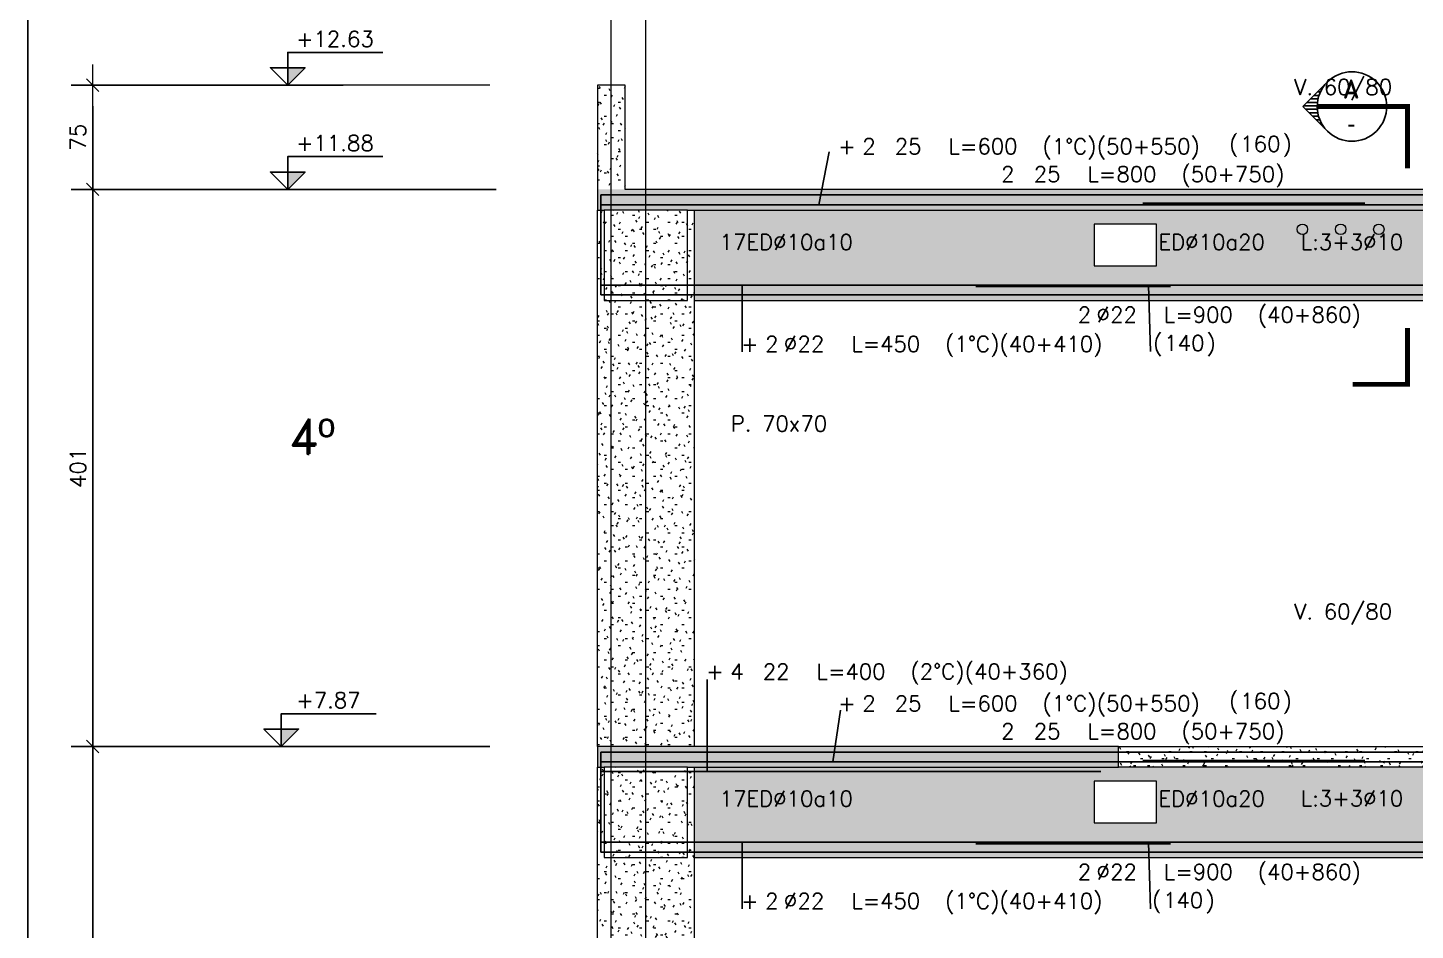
# Model space of a CAD drawing. Extents: x -3544 to 11711, y -11366 to 8565.
# Drawn here: x -58 to 941, y 2887 to 3537 of the extents above; entities that cross this region are included whole.
import ezdxf
from ezdxf.enums import TextEntityAlignment as Align

# ---------------------------------------------------------------- set-up
doc = ezdxf.new("R2010")
doc.units = 0
doc.header["$LTSCALE"] = 30
doc.header["$MEASUREMENT"] = 0
doc.linetypes.add('EJE2$0$RLE-PROYECCION', pattern=[0.71438, 0.47625, -0.23813])
doc.layers.get('0').update_dxf_attribs({"linetype": 'CONTINUOUS'})
doc.layers.add('EJE2$0$RLA-ACHURADO', color=30, linetype='EJE2$0$RLE-PROYECCION', lineweight=15, transparency=0.7)
for name, color, linetype, lineweight in [('EJE2$0$RLA-CONTORNO', 30, 'CONTINUOUS', 15), ('EJE2$0$RLA-COTAS', 7, 'CONTINUOUS', 9), ('EJE2$0$RLA-EJES', 1, 'CONTINUOUS', 9), ('EJE2$0$RLA-SELLO', 3, 'CONTINUOUS', 9), ('EJE2$0$RLA-TEXTOS-1', 9, 'CONTINUOUS', 9)]:
    doc.layers.add(name, color=color, linetype=linetype, lineweight=lineweight)
for name, color, linetype in [('EJE2$0$RLA-CORTES', 5, 'CONTINUOUS'), ('EJE2$0$RLA-FE', 7, 'CONTINUOUS'), ('EJE2$0$RLA-TEXTOS-FE', 9, 'CONTINUOUS'), ('EJE2$0$RLA-TEXTOS2', 6, 'CONTINUOUS'), ('RLA-FORMATO', 7, 'CONTINUOUS')]:
    doc.layers.add(name, color=color, linetype=linetype)
doc.styles.add('EJE2$0$RomanD', font='romand.shx', dxfattribs={"height": 31.5})
doc.styles.add('EJE2$0$RomanS', font='romans.shx', dxfattribs={"height": 11.25})
doc.styles.add('EJE2$0$Standard', font='txt')
doc.dimstyles.new('EJE2$0$ING-50', dxfattribs={"dimscale": 50, "dimtxt": 0.27, "dimasz": 0.3, "dimexe": 0, "dimexo": 0, "dimgap": 0.1, "dimtad": 1, "dimdec": 1, "dimzin": 12, "dimdsep": 46, "dimtxsty": 'EJE2$0$RomanS', "dimblk": 'EJE2$0$TICK1', "dimblk1": 'EJE2$0$TICK1', "dimblk2": 'EJE2$0$TICK1', "dimcen": 0.09, "dimclrd": 2, "dimclre": 1, "dimclrt": 3, "dimadec": 0, "dimazin": 0, "dimtfac": 1, "dimtdec": 0, "dimtix": 1, "dimtmove": 2, "dimatfit": 3, "dimldrblk": 'EJE2$0$TICK1', "dimfxl": 0, "dimfxlon": 1, "dimtolj": 1, "dimtzin": 0, "dimarcsym": 0})
pattern_1 = [(0, (-1898.762, -1266.802), (20.32, 5.08), [1.676, -13.564, 1.676, -13.564, -81.28]), (0, (-1898.762, -1266.802), (20.32, 5.08), [-30.48, 1.676, -28.804, 1.676, -13.564, -35.56]), (0, (-1898.762, -1266.802), (20.32, 5.08), [-76.2, 1.676, -8.484, 1.676, -23.724]), (120, (-1891.142, -1264.262), (-14.559409, 15.057636), [1.676, -13.564, 1.676, -13.564, -81.28]), (120, (-1891.142, -1264.262), (-14.559409, 15.057636), [-30.48, 1.676, -28.804, 1.676, -13.564, -35.56]), (120, (-1891.142, -1264.262), (-14.559409, 15.057636), [-76.2, 1.676, -8.484, 1.676, -23.724]), (240, (-1888.602, -1254.102), (-5.760591, -20.137636), [1.676, -13.564, 1.676, -13.564, -81.28]), (240, (-1888.602, -1254.102), (-5.760591, -20.137636), [-30.48, 1.676, -28.804, 1.676, -13.564, -35.56]), (240, (-1888.602, -1254.102), (-5.760591, -20.137636), [-76.2, 1.676, -8.484, 1.676, -23.724])]

# ---------------------------------------------------------------- blocks, each defined once
blk = doc.blocks.new('EJE2$0$TICK1')
for points in [[(-1, 0), (1, 0)], [(-0.3, -0.3), (0.3, 0.3)]]:
    blk.add_lwpolyline(points)
blk = doc.blocks.new('EJE2$0$DIMBLOCK10-EJE 2')
at = {"layer": 'EJE2$0$RLA-COTAS', "color": 2, "lineweight": -2, "transparency": 16777216}
blk.add_line((-2792.71, 1248), (-2792.71, 1203), dxfattribs=at)
at = {"layer": 'EJE2$0$RLA-COTAS', "color": 2, "lineweight": -2, "transparency": 16777216, "xscale": 15, "yscale": 15, "zscale": 15}
for p, rotation in [((-2792.71, 1263), 90), ((-2792.71, 1188), 270)]:
    blk.add_blockref('EJE2$0$TICK1', p, dxfattribs=dict(at, rotation=rotation))
at = {"layer": 'EJE2$0$RLA-COTAS', "color": 3, "transparency": 16777216, "insert": (-2803.34, 1225.5), "char_height": 11.25, "attachment_point": 5, "rotation": 90, "style": 'EJE2$0$RomanS'}
blk.add_mtext('\\A1;75', dxfattribs=at)
blk = doc.blocks.new('EJE2$0$DIMBLOCK11-EJE 2')
at = {"layer": 'EJE2$0$RLA-COTAS', "color": 2, "lineweight": -2, "transparency": 16777216}
blk.add_line((-2792.71, 1173), (-2792.71, 802), dxfattribs=at)
at = {"layer": 'EJE2$0$RLA-COTAS', "color": 2, "lineweight": -2, "transparency": 16777216, "xscale": 15, "yscale": 15, "zscale": 15}
for p, rotation in [((-2792.71, 1188), 90), ((-2792.71, 787), 270)]:
    blk.add_blockref('EJE2$0$TICK1', p, dxfattribs=dict(at, rotation=rotation))
at = {"layer": 'EJE2$0$RLA-COTAS', "color": 3, "transparency": 16777216, "insert": (-2803.34, 987.5), "char_height": 11.25, "attachment_point": 5, "rotation": 90, "style": 'EJE2$0$RomanS'}
blk.add_mtext('\\A1;401', dxfattribs=at)
blk = doc.blocks.new('EJE2$0$DIMBLOCK12-EJE 2')
at = {"layer": 'EJE2$0$RLA-COTAS', "color": 2, "lineweight": -2, "transparency": 16777216}
blk.add_line((-2792.71, 772), (-2792.71, 406), dxfattribs=at)
at = {"layer": 'EJE2$0$RLA-COTAS', "color": 2, "lineweight": -2, "transparency": 16777216, "xscale": 15, "yscale": 15, "zscale": 15}
for p, rotation in [((-2792.71, 787), 90), ((-2792.71, 391), 270)]:
    blk.add_blockref('EJE2$0$TICK1', p, dxfattribs=dict(at, rotation=rotation))
at = {"layer": 'EJE2$0$RLA-COTAS', "color": 3, "transparency": 16777216, "insert": (-2803.34, 589), "char_height": 11.25, "attachment_point": 5, "rotation": 90, "style": 'EJE2$0$RomanS'}
blk.add_mtext('\\A1;396', dxfattribs=at)
blk = doc.blocks.new('EJE2$0$nivel-el')
blk.add_hatch(color=1).paths.add_polyline_path([(0, 0), (12.5, 12.5), (0, 12.5)])
at = {"color": 3}
blk.add_lwpolyline([(0, 0), (12.5, 12.5), (-12.5, 12.5), (0, 0), (0, 23.61), (68.35, 23.61)], dxfattribs=at)
blk.add_lwpolyline([(0, 0), (12.5, 12.5), (0, 12.5), (0, 0)])
at = {"color": 3, "style": 'EJE2$0$RomanS', "flags": 4}
blk.add_attdef('%%P0.00', text='', height=11.25, dxfattribs=at).set_placement((33.96, 27.67), align=Align.CENTER)
blk = doc.blocks.new('*U34')
at = {"layer": 'EJE2$0$RLA-FE'}
for p, q in [((0, -50), (0, 0)), ((0, 0), (668.21, 0)), ((668.21, 0), (718.21, 0)), ((718.21, 0), (750, 0)), ((750, 0), (750, 0))]:
    blk.add_line(p, q, dxfattribs=at)
at = {"layer": 'EJE2$0$RLA-FE', "color": 3, "style": 'EJE2$0$RomanS', "flags": 8}
for tag, p in [('F=', (283.44, 9.32)), ('NUM', (297.85, 9.32))]:
    blk.add_attdef(tag, text='', height=11.25, dxfattribs=at).set_placement(p, align=Align.RIGHT)
at = {"layer": 'EJE2$0$RLA-FE', "color": 3, "style": 'EJE2$0$RomanS'}
for tag, p, flags in [('PHI', (301.74, 9.54), 14), ('DIAM', (311.6, 9.32), 12), ('MINUS', (333.62, 9.32), 13), ('MARK', (347.01, 9.32), 13), ('TEXTO_FE1', (350.31, 9.32), 8), ('TEXTO_FE2', (417.83, 9.34), 8), ('TIPO', (373.8, -75.78), 13), ('NVECES', (359.93, -94.72), 13), ('NUMFE', (363.86, -114.48), 13), ('CAPA', (372.06, -133.6), 13), ('DESPLAZA', (278.34, -151.59), 13), ('ESPACIO', (284.39, -169.95), 13), ('CANT', (298.23, -188.75), 13)]:
    blk.add_attdef(tag, p, '', height=11.25, dxfattribs=dict(at, flags=flags))
blk = doc.blocks.new('*U41')
at = {"layer": 'EJE2$0$RLA-FE'}
for p, q in [((0, -50), (0, 0)), ((0, 0), (468.21, 0)), ((468.21, 0), (518.21, 0)), ((518.21, 0), (550, 0)), ((550, 0), (550, 0))]:
    blk.add_line(p, q, dxfattribs=at)
at = {"layer": 'EJE2$0$RLA-FE', "color": 3, "style": 'EJE2$0$RomanS', "flags": 8}
for tag, p in [('F=', (183.44, 36.32)), ('NUM', (197.85, 36.32))]:
    blk.add_attdef(tag, text='', height=11.25, dxfattribs=at).set_placement(p, align=Align.RIGHT)
at = {"layer": 'EJE2$0$RLA-FE', "color": 3, "style": 'EJE2$0$RomanS'}
for tag, p, flags in [('PHI', (201.74, 36.54), 14), ('DIAM', (211.6, 36.32), 12), ('MINUS', (233.62, 36.32), 13), ('MARK', (247.01, 36.32), 13), ('TEXTO_FE1', (250.31, 36.32), 8), ('TEXTO_FE2', (317.83, 36.34), 8), ('TIPO', (273.8, -75.78), 13), ('NVECES', (259.93, -94.72), 13), ('NUMFE', (263.86, -114.48), 13), ('CAPA', (272.06, -133.6), 13), ('DESPLAZA', (278.34, -151.59), 13), ('ESPACIO', (284.39, -169.95), 13), ('CANT', (298.23, -188.75), 13)]:
    blk.add_attdef(tag, p, '', height=11.25, dxfattribs=dict(at, flags=flags))
blk = doc.blocks.new('*U281')
at = {"layer": 'EJE2$0$RLA-FE'}
for q in [(0, 0), (1068.21, 0)]:
    blk.add_line((0, 0), q, dxfattribs=at)
at = {"layer": 'EJE2$0$RLA-FE', "color": 3, "style": 'EJE2$0$RomanS', "flags": 8}
for tag, p in [('F=', (457.88, 36.32)), ('NUM', (472.29, 36.32))]:
    blk.add_attdef(tag, text='', height=11.25, dxfattribs=at).set_placement(p, align=Align.RIGHT)
at = {"layer": 'EJE2$0$RLA-FE', "color": 3, "style": 'EJE2$0$RomanS'}
for tag, p, flags in [('PHI', (476.18, 36.54), 14), ('DIAM', (486.04, 36.32), 12), ('MINUS', (508.06, 36.32), 13), ('MARK', (521.45, 36.32), 13), ('TEXTO_FE1', (524.75, 36.32), 8), ('TEXTO_FE2', (592.27, 36.34), 8), ('TIPO', (573.8, -75.78), 13), ('NVECES', (559.93, -94.72), 13), ('NUMFE', (563.86, -114.48), 13), ('CAPA', (572.06, -133.6), 13), ('DESPLAZA', (278.34, -151.59), 13), ('ESPACIO', (284.39, -169.95), 13), ('CANT', (298.23, -188.75), 13)]:
    blk.add_attdef(tag, p, '', height=11.25, dxfattribs=dict(at, flags=flags))
blk = doc.blocks.new('*U106')
at = {"layer": 'EJE2$0$RLA-FE', "color": 6}
blk.add_line((0, 1), (160, 1), dxfattribs=at)
at = {"layer": 'EJE2$0$RLA-FE', "color": 3, "style": 'EJE2$0$RomanS', "flags": 8}
for tag, p in [('(', (65.66, 38.14)), (')', (103.99, 38.14)), ('EMP', (84.68, 38.14))]:
    blk.add_attdef(tag, text='', height=11.25, dxfattribs=at).set_placement(p, align=Align.CENTER)
blk = doc.blocks.new('*U249')
at = {"layer": 'EJE2$0$RLA-FE'}
for q in [(0, 0), (1068.21, 0)]:
    blk.add_line((0, 0), q, dxfattribs=at)
at = {"layer": 'EJE2$0$RLA-FE', "color": 3, "style": 'EJE2$0$RomanS', "flags": 8}
for tag, p in [('F=', (417.12, 36.32)), ('NUM', (431.53, 36.32))]:
    blk.add_attdef(tag, text='', height=11.25, dxfattribs=at).set_placement(p, align=Align.RIGHT)
at = {"layer": 'EJE2$0$RLA-FE', "color": 3, "style": 'EJE2$0$RomanS'}
for tag, p, flags in [('PHI', (435.43, 36.54), 14), ('DIAM', (445.28, 36.32), 12), ('MINUS', (467.3, 36.32), 13), ('MARK', (480.7, 36.32), 13), ('TEXTO_FE1', (484, 36.32), 8), ('TEXTO_FE2', (551.52, 36.34), 8), ('TIPO', (573.8, -75.78), 13), ('NVECES', (559.93, -94.72), 13), ('NUMFE', (563.86, -114.48), 13), ('CAPA', (572.06, -133.6), 13), ('DESPLAZA', (278.34, -151.59), 13), ('ESPACIO', (284.39, -169.95), 13), ('CANT', (298.23, -188.75), 13)]:
    blk.add_attdef(tag, p, '', height=11.25, dxfattribs=dict(at, flags=flags))
blk = doc.blocks.new('*U50')
at = {"layer": 'EJE2$0$RLA-FE'}
for p, q in [((0, -40), (0, 0)), ((0, 0), (278.21, 0)), ((278.21, 0), (328.21, 0)), ((328.21, 0), (360, 0)), ((360, 0), (360, 0))]:
    blk.add_line(p, q, dxfattribs=at)
at = {"layer": 'EJE2$0$RLA-FE', "color": 3, "style": 'EJE2$0$RomanS', "flags": 8}
for tag, p in [('F=', (88.44, 66.32)), ('NUM', (102.85, 66.32))]:
    blk.add_attdef(tag, text='', height=11.25, dxfattribs=at).set_placement(p, align=Align.RIGHT)
at = {"layer": 'EJE2$0$RLA-FE', "color": 3, "style": 'EJE2$0$RomanS'}
for tag, p, flags in [('PHI', (106.74, 66.54), 14), ('DIAM', (116.6, 66.32), 12), ('MINUS', (138.62, 66.32), 13), ('MARK', (152.01, 66.32), 13), ('TEXTO_FE1', (155.31, 66.32), 8), ('TEXTO_FE2', (222.83, 66.34), 8), ('TIPO', (178.8, -75.78), 13), ('NVECES', (164.93, -94.72), 13), ('NUMFE', (168.86, -114.48), 13), ('CAPA', (177.06, -133.6), 13), ('DESPLAZA', (278.34, -151.59), 13), ('ESPACIO', (284.39, -169.95), 13), ('CANT', (298.23, -188.75), 13)]:
    blk.add_attdef(tag, p, '', height=11.25, dxfattribs=dict(at, flags=flags))
blk = doc.blocks.new('*U54')
at = {"layer": 'EJE2$0$RLA-FE'}
for p, q in [((0, 40), (0, 0)), ((0, 0), (778.21, 0)), ((778.21, 0), (828.21, 0)), ((828.21, 0), (860, 0)), ((860, 0), (860, 0))]:
    blk.add_line(p, q, dxfattribs=at)
at = {"layer": 'EJE2$0$RLA-FE', "color": 3, "style": 'EJE2$0$RomanS', "flags": 8}
for tag, p in [('F=', (338.44, -19.89)), ('NUM', (352.85, -19.89))]:
    blk.add_attdef(tag, text='', height=11.25, dxfattribs=at).set_placement(p, align=Align.RIGHT)
at = {"layer": 'EJE2$0$RLA-FE', "color": 3, "style": 'EJE2$0$RomanS'}
for tag, p, flags in [('PHI', (356.74, -19.68), 12), ('DIAM', (366.6, -19.89), 12), ('MINUS', (388.62, -19.89), 13), ('MARK', (402.01, -19.89), 13), ('TEXTO_FE1', (405.31, -19.89), 8), ('TEXTO_FE2', (472.83, -19.88), 8), ('TIPO', (428.8, -57.92), 13), ('NVECES', (414.93, -76.86), 13), ('NUMFE', (418.86, -96.62), 13), ('CAPA', (427.06, -115.74), 13), ('DESPLAZA', (277.18, -134.17), 13), ('ESPACIO', (283.22, -152.53), 13), ('CANT', (297.06, -171.33), 13)]:
    blk.add_attdef(tag, p, '', height=11.25, dxfattribs=dict(at, flags=flags))
blk = doc.blocks.new('*U59')
at = {"layer": 'EJE2$0$RLA-FE'}
for p, q in [((0, 40), (0, 0)), ((0, 0), (328.21, 0)), ((328.21, 0), (378.21, 0)), ((378.21, 0), (410, 0)), ((410, 0), (410, 0))]:
    blk.add_line(p, q, dxfattribs=at)
at = {"layer": 'EJE2$0$RLA-FE', "color": 3, "style": 'EJE2$0$RomanS', "flags": 8}
for tag, p in [('F=', (113.44, -47.89)), ('NUM', (127.85, -47.89))]:
    blk.add_attdef(tag, text='', height=11.25, dxfattribs=at).set_placement(p, align=Align.RIGHT)
at = {"layer": 'EJE2$0$RLA-FE', "color": 3, "style": 'EJE2$0$RomanS'}
for tag, p, flags in [('PHI', (131.74, -47.68), 12), ('DIAM', (141.6, -47.89), 12), ('MINUS', (163.62, -47.89), 13), ('MARK', (177.01, -47.89), 13), ('TEXTO_FE1', (180.31, -47.89), 8), ('TEXTO_FE2', (247.83, -47.88), 8), ('TIPO', (203.8, -57.92), 13), ('NVECES', (189.93, -76.86), 13), ('NUMFE', (193.86, -96.62), 13), ('CAPA', (202.06, -115.74), 13), ('DESPLAZA', (277.18, -134.17), 13), ('ESPACIO', (283.22, -152.53), 13), ('CANT', (297.06, -171.33), 13)]:
    blk.add_attdef(tag, p, '', height=11.25, dxfattribs=dict(at, flags=flags))
blk = doc.blocks.new('*U64')
at = {"layer": 'EJE2$0$RLA-FE'}
for q in [(0, 0), (918.21, 0)]:
    blk.add_line((0, 0), q, dxfattribs=at)
at = {"layer": 'EJE2$0$RLA-FE', "color": 3, "style": 'EJE2$0$RomanS', "flags": 8}
for tag, p in [('F=', (408.44, -47.89)), ('NUM', (422.85, -47.89))]:
    blk.add_attdef(tag, text='', height=11.25, dxfattribs=at).set_placement(p, align=Align.RIGHT)
at = {"layer": 'EJE2$0$RLA-FE', "color": 3, "style": 'EJE2$0$RomanS'}
for tag, p, flags in [('PHI', (426.74, -47.68), 12), ('DIAM', (436.6, -47.89), 12), ('MINUS', (458.62, -47.89), 13), ('MARK', (472.01, -47.89), 13), ('TEXTO_FE1', (475.31, -47.89), 8), ('TEXTO_FE2', (542.83, -47.88), 8), ('TIPO', (498.8, -57.92), 13), ('NVECES', (484.93, -76.86), 13), ('NUMFE', (488.86, -96.62), 13), ('CAPA', (497.06, -115.74), 13), ('DESPLAZA', (277.18, -134.17), 13), ('ESPACIO', (283.22, -152.53), 13), ('CANT', (297.06, -171.33), 13)]:
    blk.add_attdef(tag, p, '', height=11.25, dxfattribs=dict(at, flags=flags))
blk = doc.blocks.new('*U253')
at = {"layer": 'EJE2$0$RLA-FE', "color": 6}
blk.add_line((0, -1), (140, -1), dxfattribs=at)
at = {"layer": 'EJE2$0$RLA-FE', "color": 3, "style": 'EJE2$0$RomanS', "flags": 8}
for tag, p in [('(', (130.13, -47.26)), ('EMP', (149.15, -47.26)), (')', (168.47, -47.26))]:
    blk.add_attdef(tag, text='', height=11.25, dxfattribs=at).set_placement(p, align=Align.CENTER)
blk = doc.blocks.new('*U61')
at = {"layer": 'EJE2$0$RLA-FE', "color": 6}
blk.add_line((0, -1), (140, -1), dxfattribs=at)
at = {"layer": 'EJE2$0$RLA-FE', "color": 3, "style": 'EJE2$0$RomanS', "flags": 8}
for tag, p in [('(', (130.98, -47.26)), ('EMP', (150, -47.26)), (')', (169.31, -47.26))]:
    blk.add_attdef(tag, text='', height=11.25, dxfattribs=at).set_placement(p, align=Align.CENTER)
blk = doc.blocks.new('*X283')
at = {"color": 0}
for p, q in [((2610.12, 1260), (2610.36, 1260)), ((2611.85, 1257.5), (2612.86, 1257.5)), ((2613.19, 1255), (2615.36, 1255)), ((2614.19, 1252.5), (2617.86, 1252.5)), ((2614.89, 1250), (2620.36, 1250)), ((2615.09, 1240), (2621.36, 1240)), ((2615.32, 1247.5), (2622.86, 1247.5)), ((2615.42, 1242.5), (2623.86, 1242.5)), ((2615.49, 1245), (2625.36, 1245)), ((2610.87, 1230), (2611.36, 1230)), ((2612.43, 1232.5), (2613.86, 1232.5)), ((2613.62, 1235), (2616.36, 1235)), ((2614.5, 1237.5), (2618.86, 1237.5)), ((2608.83, 1227.5), (2608.86, 1227.5))]:
    blk.add_line(p, q, dxfattribs=at)
blk = doc.blocks.new('*U285')
at = {"layer": 'EJE2$0$RLA-CORTES', "color": 2, "linetype": 'Continuous'}
for p, q in [((-57.68, 77.32), (-75.36, 59.64)), ((-75.36, 59.64), (-57.68, 41.96))]:
    blk.add_line(p, q, dxfattribs=at)
at = {"layer": 'EJE2$0$RLA-CORTES', "color": 2, "linetype": 'Continuous', "const_width": 3.5}
blk.add_lwpolyline([(-65, 59.64), (0, 59.64), (0, 15.14)], dxfattribs=at)
at = {"layer": 'EJE2$0$RLA-CORTES', "color": 2, "const_width": 3.51}
blk.add_lwpolyline([(-39.53, -140.36), (0, -140.36), (0, -99.89)], dxfattribs=at)
at = {"layer": 'EJE2$0$RLA-CORTES', "color": 1, "linetype": 'Continuous'}
blk.add_arc((-40, 59.64), 25, 225, 135, dxfattribs=at)
at = {"layer": 'EJE2$0$RLA-CORTES', "color": 2, "linetype": 'Continuous'}
blk.add_arc((-40, 59.64), 25, 135, 225, dxfattribs=at)
at = {"layer": 'EJE2$0$RLA-CORTES', "color": 2, "linetype": 'Continuous', "xscale": -1}
blk.add_blockref('*X283', (2550.5, -1184.86), dxfattribs=at)
at = {"layer": 'EJE2$0$RLA-CORTES', "color": 3, "linetype": 'Continuous', "flags": 12}
for tag, style, p in [('CORTE', 'EJE2$0$RomanD', (-40.55, 65.92)), ('PLANO', 'EJE2$0$Standard', (-40.42, 40.8))]:
    blk.add_attdef(tag, text='', height=13, dxfattribs=dict(at, style=style)).set_placement(p, align=Align.CENTER)
at = {"layer": 'EJE2$0$RLA-CORTES', "color": 3, "linetype": 'Continuous', "style": 'EJE2$0$RomanD', "flags": 13}
blk.add_attdef('NUM', text='', height=13, dxfattribs=at).set_placement((42.87, -10.98), align=Align.MIDDLE)
blk = doc.blocks.new('EJE2')
at = {"layer": 'EJE2$0$RLA-ACHURADO'}
h = blk.add_hatch(dxfattribs=at)
h.set_pattern_fill('FP_1', color=256, style=0, pattern_type=2)
h.set_pattern_definition(pattern_1)
h.paths.add_polyline_path([(-2409.52, 1188), (-2409.52, 1263), (-2429.52, 1263), (-2429.52, 1188)], flags=0)
h = blk.add_hatch(dxfattribs=at)
h.set_pattern_fill('FP_1', color=256, style=0, pattern_type=2)
h.set_pattern_definition(pattern_1)
h.paths.add_polyline_path([(1897.78, 1173), (1897.78, 1188), (1313.18, 1188), (1313.18, 1173), (1362.73, 1173)], flags=0)
h.paths.add_polyline_path([(-1423.06, 1173), (-1359.52, 1173), (-1359.52, 1188), (-2429.52, 1188), (-2429.52, 1173)], flags=0)
h.paths.add_polyline_path([(-995.32, 1173), (-93.72, 1173), (-93.72, 1188), (-995.32, 1188)], flags=0)
h.paths.add_polyline_path([(897.78, 1173), (897.78, 1188), (313.18, 1188), (313.18, 1173), (666.28, 1173)], flags=0)
h = blk.add_hatch(dxfattribs=at)
h.set_pattern_fill('FP_1', color=256, style=0, pattern_type=2)
h.set_pattern_definition(pattern_1)
h.paths.add_polyline_path([(-2364.52, 787), (-2359.52, 787), (-2359.52, 1173), (-2364.52, 1173), (-2364.52, 1108), (-2424.52, 1108), (-2424.52, 1173), (-2429.52, 1173), (-2429.52, 787), (-2424.52, 787)], flags=0)
h = blk.add_hatch(dxfattribs=at)
h.set_pattern_fill('FP_1', color=256, style=0, pattern_type=2)
h.set_pattern_definition(pattern_1)
h.paths.add_polyline_path([(-2364.52, 1108), (-2364.52, 1173), (-2424.52, 1173), (-2424.52, 1108)], flags=0)
h = blk.add_hatch(dxfattribs=at)
h.set_pattern_fill('FP_1', color=256, style=0, pattern_type=2)
h.set_pattern_definition([(0, (-1898.762, -1274.1674), (20.32, 5.08), [1.676, -13.564, 1.676, -13.564, -81.28]), (0, (-1898.762, -1274.1674), (20.32, 5.08), [-30.48, 1.676, -28.804, 1.676, -13.564, -35.56]), (0, (-1898.762, -1274.1674), (20.32, 5.08), [-76.2, 1.676, -8.484, 1.676, -23.724]), (120, (-1891.142, -1271.6274), (-14.559409, 15.057636), [1.676, -13.564, 1.676, -13.564, -81.28]), (120, (-1891.142, -1271.6274), (-14.559409, 15.057636), [-30.48, 1.676, -28.804, 1.676, -13.564, -35.56]), (120, (-1891.142, -1271.6274), (-14.559409, 15.057636), [-76.2, 1.676, -8.484, 1.676, -23.724]), (240, (-1888.602, -1261.4674), (-5.760591, -20.137636), [1.676, -13.564, 1.676, -13.564, -81.28]), (240, (-1888.602, -1261.4674), (-5.760591, -20.137636), [-30.48, 1.676, -28.804, 1.676, -13.564, -35.56]), (240, (-1888.602, -1261.4674), (-5.760591, -20.137636), [-76.2, 1.676, -8.484, 1.676, -23.724])])
h.paths.add_polyline_path([(-1762.02, 1163), (-1717.02, 1163), (-1717.02, 1133), (-1762.02, 1133)])
h.paths.add_polyline_path([(-1429.52, 1108), (-1429.52, 1173), (-2359.52, 1173), (-2359.52, 1108)])
h.paths.add_polyline_path([(-2027.02, 1163), (-2027.02, 1133), (-2072.02, 1133), (-2072.02, 1163)])
h = blk.add_hatch(dxfattribs=at)
h.set_pattern_fill('FP_1', color=256, style=0, pattern_type=2)
h.set_pattern_definition(pattern_1)
h.paths.add_polyline_path([(-30.16, 772), (2135.48, 772), (2135.48, 787), (-1734.52, 787), (-1734.52, 772), (-726.61, 772)], flags=0)
h.paths.add_polyline_path([(-2429.52, 772), (-2054.52, 772), (-2054.52, 787), (-2429.52, 787)], flags=0)
h = blk.add_hatch(dxfattribs=at)
h.set_pattern_fill('FP_1', color=256, style=0, pattern_type=2)
h.set_pattern_definition(pattern_1)
h.paths.add_polyline_path([(-1734.52, 772), (-1734.52, 787), (-2054.52, 787), (-2054.52, 772)], flags=0)
h = blk.add_hatch(dxfattribs=at)
h.set_pattern_fill('FP_1', color=256, style=0, pattern_type=2)
h.set_pattern_definition(pattern_1)
h.paths.add_polyline_path([(-2364.52, 391), (-2359.52, 391), (-2359.52, 772), (-2364.52, 772), (-2364.52, 707), (-2424.52, 707), (-2424.52, 772), (-2429.52, 772), (-2429.52, 391), (-2424.52, 391)], flags=0)
h = blk.add_hatch(dxfattribs=at)
h.set_pattern_fill('FP_1', color=256, style=0, pattern_type=2)
h.set_pattern_definition(pattern_1)
h.paths.add_polyline_path([(-2364.52, 707), (-2364.52, 772), (-2424.52, 772), (-2424.52, 707)], flags=0)
h = blk.add_hatch(dxfattribs=at)
h.set_pattern_fill('FP_1', color=256, style=0, pattern_type=2)
h.set_pattern_definition([(0, (-1898.762, -1675.1674), (20.32, 5.08), [1.676, -13.564, 1.676, -13.564, -81.28]), (0, (-1898.762, -1675.1674), (20.32, 5.08), [-30.48, 1.676, -28.804, 1.676, -13.564, -35.56]), (0, (-1898.762, -1675.1674), (20.32, 5.08), [-76.2, 1.676, -8.484, 1.676, -23.724]), (120, (-1891.142, -1672.6274), (-14.559409, 15.057636), [1.676, -13.564, 1.676, -13.564, -81.28]), (120, (-1891.142, -1672.6274), (-14.559409, 15.057636), [-30.48, 1.676, -28.804, 1.676, -13.564, -35.56]), (120, (-1891.142, -1672.6274), (-14.559409, 15.057636), [-76.2, 1.676, -8.484, 1.676, -23.724]), (240, (-1888.602, -1662.4674), (-5.760591, -20.137636), [1.676, -13.564, 1.676, -13.564, -81.28]), (240, (-1888.602, -1662.4674), (-5.760591, -20.137636), [-30.48, 1.676, -28.804, 1.676, -13.564, -35.56]), (240, (-1888.602, -1662.4674), (-5.760591, -20.137636), [-76.2, 1.676, -8.484, 1.676, -23.724])])
h.paths.add_polyline_path([(-1762.02, 762), (-1717.02, 762), (-1717.02, 732), (-1762.02, 732)])
h.paths.add_polyline_path([(-1429.52, 707), (-1429.52, 772), (-2359.52, 772), (-2359.52, 707)])
h.paths.add_polyline_path([(-2027.02, 762), (-2027.02, 732), (-2072.02, 732), (-2072.02, 762)])
at = {"color": 1}
for points in [[(-2808.16, 1188), (-2502.36, 1188)], [(-2808.16, 787), (-2507.01, 787)]]:
    blk.add_lwpolyline(points, dxfattribs=at)
at = {"layer": 'EJE2$0$RLA-CONTORNO'}
for p, q in [((-2409.52, 1263), (-2429.52, 1263)), ((-2429.52, 1263), (-2429.52, 1188)), ((-2409.52, 1188), (-2409.52, 1263)), ((-2429.52, 1188), (-2429.52, 1173)), ((-1359.52, 1188), (-2409.52, 1188)), ((-2429.52, 787), (-2429.52, 1173)), ((-2429.52, 1173), (-2424.52, 1173)), ((-2424.52, 1173), (-2424.52, 1108)), ((-2364.52, 1173), (-2424.51, 1173)), ((-2364.52, 1173), (-1424.52, 1173)), ((-2364.52, 1108), (-2364.52, 1173)), ((-2359.52, 787), (-2359.52, 1173)), ((-2424.52, 1108), (-2364.52, 1108)), ((-2359.52, 1108), (-1429.52, 1108)), ((-2054.52, 787), (-2429.52, 787)), ((-2429.52, 787), (-2429.52, 772)), ((-2054.52, 772), (-2054.52, 787)), ((-2054.52, 787), (-1734.52, 787)), ((-2429.52, 391), (-2429.52, 772)), ((-2429.52, 772), (-2424.52, 772)), ((-2424.52, 772), (-2424.52, 707)), ((-2364.52, 772), (-2424.51, 772)), ((-2364.52, 772), (-2054.52, 772)), ((-2364.52, 707), (-2364.52, 772)), ((-2359.52, 391), (-2359.52, 772)), ((-1734.52, 772), (-2054.52, 772)), ((-2424.52, 707), (-2364.52, 707)), ((-2359.52, 707), (-1429.52, 707))]:
    blk.add_line(p, q, dxfattribs=at)
for points in [[(-2072.02, 1133), (-2027.02, 1133), (-2027.02, 1163), (-2072.02, 1163)], [(-2072.02, 732), (-2027.02, 732), (-2027.02, 762), (-2072.02, 762)]]:
    blk.add_lwpolyline(points, close=True, dxfattribs=at)
for centre in [(-1922.02, 1159.25), (-1894.52, 1159.25), (-1867.02, 1159.25)]:
    blk.add_circle(centre, 3.75, dxfattribs=at)
at = {"layer": 'EJE2$0$RLA-EJES'}
for p, q in [((-2419.52, -973.11), (-2419.52, 1460.5)), ((-2394.52, -973.11), (-2394.52, 1447.52))]:
    blk.add_line(p, q, dxfattribs=at)
at = {"layer": 'EJE2$0$RLA-FE', "color": 2}
for p, q in [((-2262.65, 1215.13), (-2270.07, 1177)), ((-2325.36, 1071.11), (-2325.36, 1119)), ((-2031.42, 1071.2), (-2032.91, 1119)), ((-2350.36, 835.32), (-2350.36, 769)), ((-2254.46, 813.21), (-2259.96, 776)), ((-2325.36, 670.11), (-2325.36, 718)), ((-2031.42, 670.2), (-2032.91, 718))]:
    blk.add_line(p, q, dxfattribs=at)
at = {"layer": 'EJE2$0$RLA-SELLO', "color": 1}
for p, q in [((-2808.16, 1263), (-2612.38, 1263)), ((-2507.01, 1263), (-2808.16, 1263))]:
    blk.add_line(p, q, dxfattribs=at)
ref = blk.add_blockref('EJE2$0$nivel-el', (-2652.36, 1263))
ref.add_attrib('%%P0.00', '+12.63', dxfattribs={"color": 3, "height": 11.25, "style": 'EJE2$0$RomanS'}).set_placement((-2618.4, 1290.67), align=Align.CENTER)
ref = blk.add_blockref('*U106', (-2037.02, 1177))
ref.add_attrib('EMP', '160', dxfattribs={"layer": 'EJE2$0$RLA-FE', "color": 3, "height": 11.25, "style": 'EJE2$0$RomanS'}).set_placement((-1952.34, 1215.14), align=Align.CENTER)
ref.add_attrib('(', '(', dxfattribs={"layer": 'EJE2$0$RLA-FE', "color": 3, "height": 11.25, "style": 'EJE2$0$RomanS'}).set_placement((-1971.36, 1215.14), align=Align.CENTER)
ref.add_attrib(')', ')', dxfattribs={"layer": 'EJE2$0$RLA-FE', "color": 3, "height": 11.25, "style": 'EJE2$0$RomanS'}).set_placement((-1933.02, 1215.14), align=Align.CENTER)
ref = blk.add_blockref('EJE2$0$nivel-el', (-2652.36, 1188))
ref.add_attrib('%%P0.00', '+11.88', dxfattribs={"color": 3, "height": 11.25, "style": 'EJE2$0$RomanS'}).set_placement((-2618.4, 1215.67), align=Align.CENTER)
ref = blk.add_blockref('EJE2$0$nivel-el', (-2657.01, 787))
ref.add_attrib('%%P0.00', '+7.87', dxfattribs={"color": 3, "height": 11.25, "style": 'EJE2$0$RomanS'}).set_placement((-2623.05, 814.67), align=Align.CENTER)
ref = blk.add_blockref('*U106', (-2037.02, 776))
ref.add_attrib('EMP', '160', dxfattribs={"layer": 'EJE2$0$RLA-FE', "color": 3, "height": 11.25, "style": 'EJE2$0$RomanS'}).set_placement((-1952.34, 814.14), align=Align.CENTER)
ref.add_attrib('(', '(', dxfattribs={"layer": 'EJE2$0$RLA-FE', "color": 3, "height": 11.25, "style": 'EJE2$0$RomanS'}).set_placement((-1971.36, 814.14), align=Align.CENTER)
ref.add_attrib(')', ')', dxfattribs={"layer": 'EJE2$0$RLA-FE', "color": 3, "height": 11.25, "style": 'EJE2$0$RomanS'}).set_placement((-1933.02, 814.14), align=Align.CENTER)
at = {"layer": 'EJE2$0$RLA-CORTES'}
ref = blk.add_blockref('*U285', (-1846.4, 1188), dxfattribs=at)
ref.add_attrib('PLANO', '-', dxfattribs={"color": 3, "linetype": 'Continuous', "height": 13, "style": 'EJE2$0$Standard'}).set_placement((-1886.82, 1228.8), align=Align.CENTER)
ref.add_attrib('CORTE', 'A', dxfattribs={"color": 3, "linetype": 'Continuous', "height": 13, "style": 'EJE2$0$RomanD'}).set_placement((-1886.96, 1253.92), align=Align.CENTER)
at = {"layer": 'EJE2$0$RLA-FE'}
ref = blk.add_blockref('*U41', (-2427.02, 1177), dxfattribs=at)
ref.add_attrib('DIAM', '25', (-2215.42, 1213.32), dxfattribs={"color": 3, "height": 11.25, "style": 'EJE2$0$RomanS'})
ref.add_attrib('NUM', '2', dxfattribs={"color": 3, "height": 11.25, "style": 'EJE2$0$RomanS'}).set_placement((-2229.17, 1213.32), align=Align.RIGHT)
ref.add_attrib('TEXTO_FE1', 'L=600', (-2176.71, 1213.32), dxfattribs={"color": 3, "height": 11.25, "style": 'EJE2$0$RomanS'})
ref.add_attrib('TEXTO_FE2', '(1°C)(50+550)', (-2109.19, 1213.34), dxfattribs={"color": 3, "height": 11.25, "style": 'EJE2$0$RomanS'})
ref.add_attrib('F=', '+', dxfattribs={"color": 3, "height": 11.25, "style": 'EJE2$0$RomanS'}).set_placement((-2243.58, 1213.32), align=Align.RIGHT)
for name, p in [('*U281', (-2037.02, 1177)), ('*U64', (-2157.02, 1119)), ('*U249', (-2037.02, 776)), ('*U64', (-2157.02, 718))]:
    blk.add_blockref(name, p, dxfattribs=at)
ref = blk.add_blockref('*U34', (-2427.02, 1184), dxfattribs=at)
ref.add_attrib('DIAM', '25', (-2115.42, 1193.32), dxfattribs={"color": 3, "height": 11.25, "style": 'EJE2$0$RomanS'})
ref.add_attrib('NUM', '2', dxfattribs={"color": 3, "height": 11.25, "style": 'EJE2$0$RomanS'}).set_placement((-2129.17, 1193.32), align=Align.RIGHT)
ref.add_attrib('TEXTO_FE1', 'L=800', (-2076.71, 1193.32), dxfattribs={"color": 3, "height": 11.25, "style": 'EJE2$0$RomanS'})
ref.add_attrib('TEXTO_FE2', '(50+750)', (-2009.19, 1193.34), dxfattribs={"color": 3, "height": 11.25, "style": 'EJE2$0$RomanS'})
ref = blk.add_blockref('*U59', (-2427.02, 1119), dxfattribs=at)
ref.add_attrib('DIAM', '22', (-2285.42, 1071.11), dxfattribs={"color": 3, "height": 11.25, "style": 'EJE2$0$RomanS'})
ref.add_attrib('NUM', '2', dxfattribs={"color": 3, "height": 11.25, "style": 'EJE2$0$RomanS'}).set_placement((-2299.17, 1071.11), align=Align.RIGHT)
ref.add_attrib('TEXTO_FE1', 'L=450', (-2246.71, 1071.11), dxfattribs={"color": 3, "height": 11.25, "style": 'EJE2$0$RomanS'})
ref.add_attrib('TEXTO_FE2', '(1°C)(40+410)', (-2179.19, 1071.12), dxfattribs={"color": 3, "height": 11.25, "style": 'EJE2$0$RomanS'})
ref.add_attrib('PHI', '%%C', (-2295.27, 1071.32), dxfattribs={"color": 3, "height": 11.25, "style": 'EJE2$0$RomanS'})
ref.add_attrib('F=', '+', dxfattribs={"color": 3, "height": 11.25, "style": 'EJE2$0$RomanS'}).set_placement((-2313.58, 1071.11), align=Align.RIGHT)
ref = blk.add_blockref('*U54', (-2427.02, 1112), dxfattribs=at)
ref.add_attrib('DIAM', '22', (-2060.42, 1092.11), dxfattribs={"color": 3, "height": 11.25, "style": 'EJE2$0$RomanS'})
ref.add_attrib('NUM', '2', dxfattribs={"color": 3, "height": 11.25, "style": 'EJE2$0$RomanS'}).set_placement((-2074.17, 1092.11), align=Align.RIGHT)
ref.add_attrib('TEXTO_FE1', 'L=900', (-2021.71, 1092.11), dxfattribs={"color": 3, "height": 11.25, "style": 'EJE2$0$RomanS'})
ref.add_attrib('TEXTO_FE2', '(40+860)', (-1954.19, 1092.12), dxfattribs={"color": 3, "height": 11.25, "style": 'EJE2$0$RomanS'})
ref.add_attrib('PHI', '%%C', (-2070.28, 1092.32), dxfattribs={"color": 3, "height": 11.25, "style": 'EJE2$0$RomanS'})
ref = blk.add_blockref('*U61', (-2157.02, 1119), dxfattribs=at)
ref.add_attrib('EMP', '140', dxfattribs={"color": 3, "height": 11.25, "style": 'EJE2$0$RomanS'}).set_placement((-2007.02, 1071.74), align=Align.CENTER)
ref.add_attrib('(', '(', dxfattribs={"color": 3, "height": 11.25, "style": 'EJE2$0$RomanS'}).set_placement((-2026.04, 1071.74), align=Align.CENTER)
ref.add_attrib(')', ')', dxfattribs={"color": 3, "height": 11.25, "style": 'EJE2$0$RomanS'}).set_placement((-1987.7, 1071.74), align=Align.CENTER)
ref = blk.add_blockref('*U50', (-2427.02, 769), dxfattribs=at)
ref.add_attrib('DIAM', '22', (-2310.42, 835.32), dxfattribs={"color": 3, "height": 11.25, "style": 'EJE2$0$RomanS'})
ref.add_attrib('NUM', '4', dxfattribs={"color": 3, "height": 11.25, "style": 'EJE2$0$RomanS'}).set_placement((-2324.17, 835.32), align=Align.RIGHT)
ref.add_attrib('TEXTO_FE1', 'L=400', (-2271.71, 835.32), dxfattribs={"color": 3, "height": 11.25, "style": 'EJE2$0$RomanS'})
ref.add_attrib('TEXTO_FE2', '(2°C)(40+360)', (-2204.19, 835.34), dxfattribs={"color": 3, "height": 11.25, "style": 'EJE2$0$RomanS'})
ref.add_attrib('F=', '+', dxfattribs={"color": 3, "height": 11.25, "style": 'EJE2$0$RomanS'}).set_placement((-2338.58, 835.32), align=Align.RIGHT)
ref = blk.add_blockref('*U41', (-2427.02, 776), dxfattribs=at)
ref.add_attrib('DIAM', '25', (-2215.42, 812.32), dxfattribs={"color": 3, "height": 11.25, "style": 'EJE2$0$RomanS'})
ref.add_attrib('NUM', '2', dxfattribs={"color": 3, "height": 11.25, "style": 'EJE2$0$RomanS'}).set_placement((-2229.17, 812.32), align=Align.RIGHT)
ref.add_attrib('TEXTO_FE1', 'L=600', (-2176.71, 812.32), dxfattribs={"color": 3, "height": 11.25, "style": 'EJE2$0$RomanS'})
ref.add_attrib('TEXTO_FE2', '(1°C)(50+550)', (-2109.19, 812.34), dxfattribs={"color": 3, "height": 11.25, "style": 'EJE2$0$RomanS'})
ref.add_attrib('F=', '+', dxfattribs={"color": 3, "height": 11.25, "style": 'EJE2$0$RomanS'}).set_placement((-2243.58, 812.32), align=Align.RIGHT)
ref = blk.add_blockref('*U34', (-2427.02, 783), dxfattribs=at)
ref.add_attrib('DIAM', '25', (-2115.42, 792.32), dxfattribs={"color": 3, "height": 11.25, "style": 'EJE2$0$RomanS'})
ref.add_attrib('NUM', '2', dxfattribs={"color": 3, "height": 11.25, "style": 'EJE2$0$RomanS'}).set_placement((-2129.17, 792.32), align=Align.RIGHT)
ref.add_attrib('TEXTO_FE1', 'L=800', (-2076.71, 792.32), dxfattribs={"color": 3, "height": 11.25, "style": 'EJE2$0$RomanS'})
ref.add_attrib('TEXTO_FE2', '(50+750)', (-2009.19, 792.34), dxfattribs={"color": 3, "height": 11.25, "style": 'EJE2$0$RomanS'})
ref = blk.add_blockref('*U59', (-2427.02, 718), dxfattribs=at)
ref.add_attrib('DIAM', '22', (-2285.42, 670.11), dxfattribs={"color": 3, "height": 11.25, "style": 'EJE2$0$RomanS'})
ref.add_attrib('NUM', '2', dxfattribs={"color": 3, "height": 11.25, "style": 'EJE2$0$RomanS'}).set_placement((-2299.17, 670.11), align=Align.RIGHT)
ref.add_attrib('TEXTO_FE1', 'L=450', (-2246.71, 670.11), dxfattribs={"color": 3, "height": 11.25, "style": 'EJE2$0$RomanS'})
ref.add_attrib('TEXTO_FE2', '(1°C)(40+410)', (-2179.19, 670.12), dxfattribs={"color": 3, "height": 11.25, "style": 'EJE2$0$RomanS'})
ref.add_attrib('PHI', '%%C', (-2295.27, 670.32), dxfattribs={"color": 3, "height": 11.25, "style": 'EJE2$0$RomanS'})
ref.add_attrib('F=', '+', dxfattribs={"color": 3, "height": 11.25, "style": 'EJE2$0$RomanS'}).set_placement((-2313.58, 670.11), align=Align.RIGHT)
ref = blk.add_blockref('*U54', (-2427.02, 711), dxfattribs=at)
ref.add_attrib('DIAM', '22', (-2060.42, 691.11), dxfattribs={"color": 3, "height": 11.25, "style": 'EJE2$0$RomanS'})
ref.add_attrib('NUM', '2', dxfattribs={"color": 3, "height": 11.25, "style": 'EJE2$0$RomanS'}).set_placement((-2074.17, 691.11), align=Align.RIGHT)
ref.add_attrib('TEXTO_FE1', 'L=900', (-2021.71, 691.11), dxfattribs={"color": 3, "height": 11.25, "style": 'EJE2$0$RomanS'})
ref.add_attrib('TEXTO_FE2', '(40+860)', (-1954.19, 691.12), dxfattribs={"color": 3, "height": 11.25, "style": 'EJE2$0$RomanS'})
ref.add_attrib('PHI', '%%C', (-2070.28, 691.32), dxfattribs={"color": 3, "height": 11.25, "style": 'EJE2$0$RomanS'})
ref = blk.add_blockref('*U253', (-2157.02, 718), dxfattribs=at)
ref.add_attrib('EMP', '140', dxfattribs={"color": 3, "height": 11.25, "style": 'EJE2$0$RomanS'}).set_placement((-2007.87, 670.74), align=Align.CENTER)
ref.add_attrib('(', '(', dxfattribs={"color": 3, "height": 11.25, "style": 'EJE2$0$RomanS'}).set_placement((-2026.89, 670.74), align=Align.CENTER)
ref.add_attrib(')', ')', dxfattribs={"color": 3, "height": 11.25, "style": 'EJE2$0$RomanS'}).set_placement((-1988.55, 670.74), align=Align.CENTER)
at = {"layer": 'EJE2$0$RLA-TEXTOS-1', "char_height": 11.25, "attachment_point": 5, "style": 'EJE2$0$RomanS'}
for s, insert, width, line_spacing_factor in [('V. 60/80', (-1892.7, 1259.81), 77.8962, 0.941778), ('P. 70x70', (-2298.85, 1019.41), 129.8188, 0.983083), ('V. 60/80', (-1892.7, 882.27), 77.8962, 0.941778)]:
    blk.add_mtext(s, dxfattribs=dict(at, insert=insert, width=width, line_spacing_factor=line_spacing_factor))
at = {"layer": 'EJE2$0$RLA-TEXTOS-FE', "color": 9, "style": 'EJE2$0$RomanS'}
for s, p in [('17ED%%C10a10', (-2293.55, 1144.4)), ('ED%%C10a20', (-1987.36, 1144.4)), ('L:3+3%%C10', (-1886.31, 1144.54)), ('17ED%%C10a10', (-2293.55, 743.8)), ('ED%%C10a20', (-1987.36, 743.8)), ('L:3+3%%C10', (-1886.31, 743.95))]:
    blk.add_text(s, height=11.25, dxfattribs=at).set_placement(p, align=Align.CENTER)
at = {"layer": 'EJE2$0$RLA-TEXTOS2', "color": 5, "insert": (-2635.18, 1010.26), "char_height": 25, "width": 300, "attachment_point": 5, "line_spacing_factor": 0.941778, "style": 'EJE2$0$RomanD'}
blk.add_mtext('4º', dxfattribs=at)
at = {"layer": 'EJE2$0$RLA-COTAS'}
dim = blk.add_linear_dim(base=(-2792.71, 1188), p1=(-2787.71, 1263), p2=(-2787.71, 1188), angle=90, dimstyle='EJE2$0$ING-50', dxfattribs=at)
dim.commit()
dim.dimension.update_dxf_attribs({"geometry": 'EJE2$0$DIMBLOCK10-EJE 2', "text_midpoint": (-2803.34, 1225.5)})
for base, p1, p2, picture, middle in [((-2792.71, 787), (-2787.71, 1188), (-2787.71, 787), 'EJE2$0$DIMBLOCK11-EJE 2', (-2803.34, 987.5)), ((-2792.71, 391), (-2787.71, 787), (-2787.71, 391), 'EJE2$0$DIMBLOCK12-EJE 2', (-2803.34, 589))]:
    dim = blk.add_linear_dim(base=base, p1=p1, p2=p2, angle=90, dimstyle='EJE2$0$ING-50', override={"dimexe": 0, "dimexo": 0, "dimdec": 1, "dimfxl": 0, "dimfxlon": 1}, dxfattribs=at)
    dim.commit()
    dim.dimension.update_dxf_attribs({"geometry": picture, "text_midpoint": middle})

msp = doc.modelspace()

# ---------------------------------------------------------------- linework, layer by layer
at = {"layer": 'RLA-FORMATO', "color": 6, "linetype": 'Continuous'}
msp.add_line((-58.1, 68.1), (-58.1, 4123.1), dxfattribs=at)

# ---------------------------------------------------------------- block references
msp.add_blockref('EJE2', (2781.39, 2232.23))

doc.saveas('drawing.dxf')
